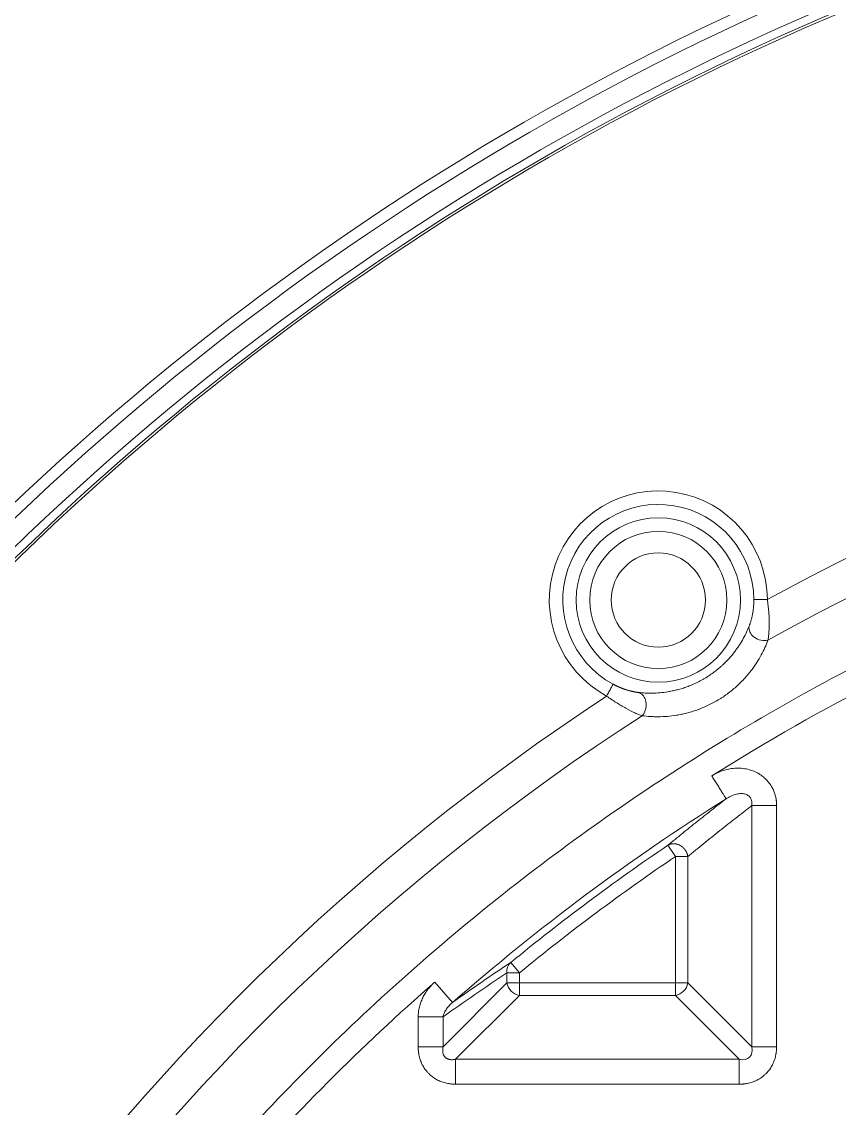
# Model space of a CAD drawing. Header units: millimetres. Extents: x 559 to 1112, y 323 to 643.
# Drawn here: x 650.23 to 680.6, y 543.86 to 584.2 of the extents above; entities that cross this region are included whole.
import ezdxf

# ---------------------------------------------------------------- set-up
doc = ezdxf.new("R2010")
doc.units = ezdxf.units.MM
doc.layers.add('core', color=7, linetype='Continuous', lineweight=20)

msp = doc.modelspace()

# ---------------------------------------------------------------- linework, layer by layer
at = {"layer": 'core', "lineweight": 13}
for p, q in [((677.423, 562.746), (677.925, 562.748)), ((677.345, 555.098), (677.345, 546.143)), ((678.27, 546.143), (678.27, 555.098)), ((674.509, 553.21), (674.228, 553.626)), ((674.509, 553.21), (674.971, 553.21)), ((674.509, 553.21), (674.509, 548.517)), ((674.971, 548.517), (674.971, 553.21)), ((668.714, 548.89), (668.396, 549.279)), ((668.252, 548.89), (668.714, 548.89)), ((668.252, 548.89), (668.252, 548.517)), ((668.714, 548.517), (668.714, 548.89)), ((666.232, 547.791), (665.57, 548.547)), ((665.878, 546.143), (668.252, 548.517)), ((668.714, 548.517), (668.252, 548.517)), ((668.714, 548.055), (668.714, 548.517)), ((674.509, 548.517), (668.714, 548.517)), ((674.971, 548.517), (674.509, 548.517)), ((674.509, 548.517), (674.509, 548.055)), ((674.971, 548.517), (677.345, 546.143)), ((668.714, 548.055), (666.34, 545.681)), ((668.714, 548.055), (674.509, 548.055)), ((676.883, 545.681), (674.509, 548.055)), ((664.954, 547.254), (664.954, 546.143)), ((664.954, 547.254), (665.878, 547.254)), ((665.878, 546.143), (665.878, 547.254)), ((678.27, 546.143), (677.345, 546.143)), ((676.883, 545.681), (666.34, 545.681)), ((666.34, 544.756), (676.883, 544.756))]:
    msp.add_line(p, q, dxfattribs=at)
for radius in [3.051, 2.549, 1.75]:
    msp.add_circle((673.875, 562.732), radius, dxfattribs=at)
for centre, radius, start, end in [((719.145, 493.318), 100.6, 102.90589, 234.03401), ((719.145, 493.318), 100.175, 102.90589, 234.02621), ((719.145, 493.318), 99.403, 102.30628, 234.05643), ((719.145, 493.318), 99.101, 102.30628, 234.08425), ((719.145, 493.318), 99.011, 102.22118, 234.09442), ((719.145, 487.282), 85.99, 102.44405, 118.64382), ((719.145, 487.282), 84.657, 103.18186, 119.11912), ((673.875, 562.732), 4.05, 0.2237, 241.7038), ((673.875, 562.732), 3.548, 0.2237, 241.7038), ((719.145, 487.282), 81.386, 111.93998, 122.1306), ((719.145, 487.282), 85.99, 123.28369, 167.55592), ((719.145, 487.282), 84.657, 122.80837, 166.81814), ((719.145, 487.282), 80.382, 122.1306, 131.16872), ((719.145, 487.282), 80.119, 124.09967, 129.30282), ((719.145, 487.282), 79.617, 124.09967, 129.30282), ((719.145, 487.282), 81.386, 131.16873, 138.83127), ((705.061, 497.342), 47.654, 95.7469, 124.2087)]:
    msp.add_arc(centre, radius, start, end, dxfattribs=at)
for centre, major_axis, ratio, start_param, end_param in [((677.733, 561.627), (-0.47, 0.179), 0.770843, 0.109724, 2.313008), ((668.714, 548.89), (-0.277, 0.42), 0.889007, 0.114547, 1.03955), ((709.587, 487.282), (-74.576, 0), 0.992534, 5.299879, 5.338636), ((668.714, 548.517), (-0.356, 0.356), 0.854588, 0.863645, 2.277948), ((674.509, 548.517), (-0.356, -0.356), 0.854588, 0.863645, 2.277948)]:
    msp.add_ellipse(centre, major_axis=major_axis, ratio=ratio, start_param=start_param, end_param=end_param, dxfattribs=at)
for points in [[(688.407, 563.599), (686.933, 563.005), (684.019, 561.732), (679.766, 559.573), (675.646, 557.171), (671.671, 554.535), (667.856, 551.672), (664.213, 548.594), (660.754, 545.31), (657.492, 541.83), (654.436, 538.168), (651.598, 534.335), (648.986, 530.344), (646.61, 526.209), (644.477, 521.943), (642.595, 517.56), (640.97, 513.076), (640.062, 510.029), (639.652, 508.493)], [(666.232, 547.791), (666.951, 548.305), (667.673, 548.8), (668.396, 549.279)], [(677.345, 546.143), (677.417, 545.808), (677.219, 545.609), (676.883, 545.681)]]:
    msp.add_open_spline(points, degree=3, dxfattribs=at)
for points, knots in [([(677.25, 561.765), (677.261, 561.792), (677.272, 561.822), (677.288, 561.869), (677.293, 561.885), (677.304, 561.919), (677.309, 561.937), (677.325, 561.99), (677.335, 562.027), (677.353, 562.105), (677.362, 562.145), (677.375, 562.208), (677.378, 562.229), (677.386, 562.273), (677.39, 562.295), (677.399, 562.363), (677.405, 562.409), (677.412, 562.48), (677.414, 562.504), (677.418, 562.552), (677.419, 562.576), (677.422, 562.648), (677.423, 562.697), (677.423, 562.746)], [0, 0, 0, 0, 0.125, 0.125, 0.1875, 0.1875, 0.25, 0.25, 0.375, 0.375, 0.5, 0.5, 0.5625, 0.5625, 0.625, 0.625, 0.75, 0.75, 0.8125, 0.8125, 0.875, 0.875, 1, 1, 1, 1]), ([(677.949, 561.239), (677.955, 561.281), (677.962, 561.326), (677.97, 561.4), (677.973, 561.425), (677.977, 561.465), (677.978, 561.478), (677.98, 561.505), (677.981, 561.519), (677.986, 561.588), (677.99, 561.646), (677.994, 561.767), (677.995, 561.83), (677.994, 561.928), (677.994, 561.961), (677.992, 562.028), (677.991, 562.063), (677.987, 562.167), (677.982, 562.238), (677.971, 562.382), (677.964, 562.455), (677.946, 562.6), (677.936, 562.674), (677.925, 562.748)], [0, 0, 0, 0, 0.125, 0.125, 0.1875, 0.1875, 0.21875, 0.21875, 0.25, 0.25, 0.375, 0.375, 0.5, 0.5, 0.5625, 0.5625, 0.625, 0.625, 0.75, 0.75, 0.875, 0.875, 1, 1, 1, 1]), ([(673.14, 559.299), (673.22, 559.29), (673.303, 559.283), (673.43, 559.276), (673.473, 559.275), (673.561, 559.273), (673.605, 559.273), (673.74, 559.275), (673.833, 559.28), (674.025, 559.296), (674.124, 559.308), (674.279, 559.334), (674.332, 559.343), (674.44, 559.366), (674.494, 559.378), (674.605, 559.406), (674.661, 559.421), (674.775, 559.455), (674.833, 559.474), (674.921, 559.505), (674.95, 559.515), (675.01, 559.538), (675.04, 559.55), (675.131, 559.587), (675.192, 559.613), (675.373, 559.698), (675.493, 559.761), (675.643, 559.851), (675.673, 559.869), (675.731, 559.906), (675.76, 559.925), (675.846, 559.983), (675.901, 560.023), (676.008, 560.103), (676.059, 560.144), (676.134, 560.206), (676.17, 560.237), (676.206, 560.269), (676.23, 560.29), (676.242, 560.301), (676.299, 560.354), (676.343, 560.396), (676.427, 560.481), (676.467, 560.523), (676.581, 560.649), (676.65, 560.732), (676.729, 560.836), (676.745, 560.857), (676.775, 560.898), (676.79, 560.919), (676.834, 560.981), (676.862, 561.022), (676.941, 561.144), (676.989, 561.224), (677.076, 561.382), (677.116, 561.46), (677.188, 561.614), (677.221, 561.69), (677.25, 561.765)], [0, 0, 0, 0, 0.0625, 0.0625, 0.09375, 0.09375, 0.125, 0.125, 0.1875, 0.1875, 0.25, 0.25, 0.28125, 0.28125, 0.3125, 0.3125, 0.34375, 0.34375, 0.375, 0.375, 0.390625, 0.390625, 0.40625, 0.40625, 0.4375, 0.4375, 0.5, 0.5, 0.515625, 0.515625, 0.53125, 0.53125, 0.5625, 0.5625, 0.59375, 0.59375, 0.609375, 0.617188, 0.617188, 0.625, 0.625, 0.65625, 0.65625, 0.6875, 0.6875, 0.75, 0.75, 0.765625, 0.765625, 0.78125, 0.78125, 0.8125, 0.8125, 0.875, 0.875, 0.9375, 0.9375, 1, 1, 1, 1]), ([(673.275, 558.435), (673.37, 558.423), (673.467, 558.413), (673.618, 558.404), (673.669, 558.402), (673.772, 558.399), (673.824, 558.398), (673.982, 558.399), (674.091, 558.404), (674.315, 558.422), (674.43, 558.436), (674.579, 558.46), (674.609, 558.465), (674.67, 558.476), (674.701, 558.482), (674.794, 558.502), (674.856, 558.516), (675.045, 558.563), (675.174, 558.602), (675.338, 558.66), (675.371, 558.672), (675.438, 558.697), (675.471, 558.71), (675.572, 558.751), (675.639, 558.781), (675.838, 558.874), (675.969, 558.944), (676.132, 559.041), (676.164, 559.061), (676.228, 559.102), (676.26, 559.122), (676.354, 559.185), (676.414, 559.228), (676.59, 559.36), (676.701, 559.452), (676.856, 559.595), (676.906, 559.643), (677.001, 559.738), (677.046, 559.786), (677.176, 559.929), (677.256, 560.025), (677.366, 560.169), (677.401, 560.217), (677.451, 560.289), (677.468, 560.313), (677.5, 560.361), (677.515, 560.385), (677.592, 560.504), (677.647, 560.598), (677.748, 560.784), (677.794, 560.876), (677.878, 561.059), (677.915, 561.15), (677.949, 561.239)], [0, 0, 0, 0, 0.0625, 0.0625, 0.09375, 0.09375, 0.125, 0.125, 0.1875, 0.1875, 0.25, 0.25, 0.265625, 0.265625, 0.28125, 0.28125, 0.3125, 0.3125, 0.375, 0.375, 0.390625, 0.390625, 0.40625, 0.40625, 0.4375, 0.4375, 0.5, 0.5, 0.515625, 0.515625, 0.53125, 0.53125, 0.5625, 0.5625, 0.625, 0.625, 0.65625, 0.65625, 0.6875, 0.6875, 0.75, 0.75, 0.78125, 0.78125, 0.796875, 0.796875, 0.8125, 0.8125, 0.875, 0.875, 0.9375, 0.9375, 1, 1, 1, 1]), ([(672.193, 559.608), (672.192, 559.606), (672.187, 559.596), (672.171, 559.566), (672.147, 559.522), (672.117, 559.467), (672.081, 559.398), (672.043, 559.328), (672.001, 559.25), (671.97, 559.194), (671.956, 559.166)], [0, 0, 0, 0, 0.125001, 0.250001, 0.375002, 0.500002, 0.625003, 0.750003, 0.875004, 1, 1, 1, 1]), ([(672.193, 559.608), (672.198, 559.605), (672.208, 559.6), (672.223, 559.592), (672.237, 559.585), (672.252, 559.577), (672.267, 559.57), (672.281, 559.562), (672.296, 559.555), (672.311, 559.548), (672.325, 559.541), (672.34, 559.534), (672.355, 559.527), (672.37, 559.52), (672.385, 559.514), (672.399, 559.507), (672.414, 559.501), (672.429, 559.494), (672.444, 559.488), (672.458, 559.482), (672.473, 559.476), (672.488, 559.47), (672.503, 559.464), (672.518, 559.458), (672.532, 559.453), (672.547, 559.447), (672.562, 559.442), (672.577, 559.436), (672.592, 559.431), (672.606, 559.426), (672.621, 559.421), (672.636, 559.416), (672.651, 559.411), (672.665, 559.406), (672.68, 559.401), (672.695, 559.396), (672.715, 559.39), (672.74, 559.383), (672.77, 559.374), (672.8, 559.366), (672.829, 559.358), (672.858, 559.351), (672.886, 559.344), (672.914, 559.338), (672.941, 559.332), (672.967, 559.327), (672.994, 559.321), (673.019, 559.317), (673.045, 559.313), (673.069, 559.309), (673.093, 559.305), (673.117, 559.302), (673.132, 559.3), (673.14, 559.299)], [0, 0, 0, 0, 0.014115, 0.028206, 0.042277, 0.05633, 0.070367, 0.084393, 0.09841, 0.11242, 0.126428, 0.140436, 0.154446, 0.168463, 0.182488, 0.196525, 0.210577, 0.224647, 0.238737, 0.252852, 0.266992, 0.281163, 0.295365, 0.309603, 0.32388, 0.338197, 0.352557, 0.366965, 0.381421, 0.39593, 0.410493, 0.425114, 0.439795, 0.454538, 0.469347, 0.484223, 0.49917, 0.530333, 0.561411, 0.592427, 0.623403, 0.65436, 0.685321, 0.716308, 0.747344, 0.778451, 0.80965, 0.840964, 0.872414, 0.904022, 0.935809, 0.967795, 1, 1, 1, 1]), ([(671.956, 559.166), (672.012, 559.125), (672.129, 559.043), (672.311, 558.925), (672.493, 558.814), (672.73, 558.676), (672.953, 558.559), (673.151, 558.476), (673.236, 558.447), (673.275, 558.435)], [0, 0, 0, 0, 0.124986, 0.249972, 0.374959, 0.499945, 0.749918, 0.874904, 1, 1, 1, 1]), ([(673.14, 559.299), (673.174, 559.29), (673.207, 559.274), (673.268, 559.231), (673.296, 559.204), (673.345, 559.141), (673.366, 559.105), (673.398, 559.025), (673.41, 558.983), (673.424, 558.894), (673.426, 558.848), (673.42, 558.756), (673.412, 558.71), (673.388, 558.621), (673.37, 558.579), (673.328, 558.501), (673.303, 558.466), (673.275, 558.435)], [0, 0, 0, 0, 0.125, 0.125, 0.25, 0.25, 0.375, 0.375, 0.5, 0.5, 0.625, 0.625, 0.75, 0.75, 0.875, 0.875, 1, 1, 1, 1]), ([(678.27, 555.098), (678.27, 555.104), (678.27, 555.118), (678.269, 555.139), (678.269, 555.162), (678.267, 555.185), (678.266, 555.21), (678.264, 555.236), (678.261, 555.263), (678.257, 555.302), (678.249, 555.353), (678.237, 555.414), (678.222, 555.474), (678.204, 555.536), (678.181, 555.601), (678.153, 555.67), (678.118, 555.741), (678.06, 555.846), (677.971, 555.973), (677.867, 556.087), (677.772, 556.17), (677.692, 556.231), (677.606, 556.286), (677.516, 556.335), (677.403, 556.387), (677.238, 556.443), (677.004, 556.488), (676.74, 556.494), (676.494, 556.462), (676.32, 556.416), (676.187, 556.37), (676.097, 556.331), (676.021, 556.295), (675.972, 556.269), (675.929, 556.245), (675.892, 556.223), (675.87, 556.209), (675.86, 556.203)], [0, 0, 0, 0, 0.006153, 0.012672, 0.019557, 0.026807, 0.034421, 0.0424, 0.050742, 0.059449, 0.078547, 0.097618, 0.11667, 0.136004, 0.157036, 0.179762, 0.204176, 0.23027, 0.289565, 0.346777, 0.372015, 0.405968, 0.439135, 0.465947, 0.499845, 0.553173, 0.625913, 0.71858, 0.794979, 0.853746, 0.883314, 0.924869, 0.943797, 0.960765, 0.975782, 0.988857, 1, 1, 1, 1]), ([(675.86, 556.203), (675.889, 556.157), (675.951, 556.059), (676.047, 555.905), (676.142, 555.754), (676.228, 555.617), (676.299, 555.504), (676.369, 555.392), (676.391, 555.357), (676.394, 555.352)], [0, 0, 0, 0, 0.117728, 0.243767, 0.369806, 0.495845, 0.621883, 0.747922, 1, 1, 1, 1]), ([(676.394, 555.352), (676.448, 555.388), (676.562, 555.453), (676.741, 555.519), (676.887, 555.546), (676.997, 555.546), (677.075, 555.536), (677.146, 555.514), (677.228, 555.469), (677.307, 555.388), (677.357, 555.257), (677.356, 555.153), (677.345, 555.098)], [0, 0, 0, 0, 0.125, 0.25, 0.375, 0.4375, 0.5, 0.5625, 0.625, 0.75, 0.875, 1, 1, 1, 1]), ([(674.228, 553.626), (674.273, 553.663), (674.363, 553.737), (674.543, 553.884), (674.768, 554.067), (675.038, 554.286), (675.309, 554.502), (675.58, 554.717), (675.851, 554.93), (676.077, 555.107), (676.258, 555.247), (676.349, 555.317), (676.394, 555.352)], [0, 0, 0, 0, 0.0625, 0.125, 0.25, 0.375, 0.5, 0.625, 0.75, 0.875, 0.9375, 1, 1, 1, 1]), ([(677.345, 555.098), (677.296, 555.06), (677.197, 554.983), (676.998, 554.83), (676.75, 554.638), (676.453, 554.405), (676.156, 554.17), (675.86, 553.933), (675.563, 553.694), (675.317, 553.493), (675.119, 553.332), (675.021, 553.25), (674.971, 553.21)], [0, 0, 0, 0, 0.0625, 0.125, 0.25, 0.375, 0.5, 0.625, 0.75, 0.875, 0.9375, 1, 1, 1, 1]), ([(677.345, 555.098), (677.382, 555.098), (677.458, 555.098), (677.597, 555.098), (677.718, 555.098), (677.852, 555.098), (677.994, 555.098), (678.135, 555.098), (678.226, 555.098), (678.27, 555.098)], [0, 0, 0, 0, 0.252078, 0.378117, 0.504156, 0.630194, 0.756233, 0.882272, 1, 1, 1, 1]), ([(674.971, 553.21), (674.971, 553.213), (674.97, 553.22), (674.968, 553.23), (674.966, 553.24), (674.964, 553.25), (674.962, 553.26), (674.96, 553.27), (674.957, 553.28), (674.954, 553.29), (674.951, 553.299), (674.948, 553.309), (674.945, 553.318), (674.941, 553.328), (674.938, 553.337), (674.934, 553.346), (674.93, 553.355), (674.926, 553.364), (674.922, 553.373), (674.917, 553.382), (674.913, 553.39), (674.908, 553.399), (674.903, 553.407), (674.898, 553.416), (674.893, 553.424), (674.888, 553.432), (674.883, 553.44), (674.877, 553.448), (674.872, 553.456), (674.866, 553.464), (674.86, 553.471), (674.854, 553.479), (674.848, 553.486), (674.842, 553.494), (674.835, 553.501), (674.829, 553.508), (674.822, 553.515), (674.816, 553.522), (674.809, 553.529), (674.802, 553.535), (674.795, 553.542), (674.788, 553.548), (674.781, 553.555), (674.773, 553.561), (674.766, 553.567), (674.759, 553.573), (674.751, 553.579), (674.743, 553.585), (674.735, 553.59), (674.727, 553.596), (674.719, 553.601), (674.711, 553.606), (674.703, 553.611), (674.694, 553.616), (674.675, 553.627), (674.644, 553.642), (674.601, 553.66), (674.556, 553.673), (674.52, 553.68), (674.494, 553.683), (674.479, 553.685), (674.464, 553.685), (674.448, 553.686), (674.432, 553.686), (674.415, 553.685), (674.399, 553.684), (674.382, 553.682), (674.365, 553.679), (674.348, 553.675), (674.33, 553.671), (674.313, 553.666), (674.296, 553.66), (674.278, 553.653), (674.261, 553.645), (674.244, 553.636), (674.233, 553.629), (674.228, 553.626)], [0, 0, 0, 0, 0.010288, 0.020514, 0.03068, 0.040786, 0.050835, 0.060828, 0.070765, 0.080649, 0.09048, 0.100261, 0.109993, 0.119678, 0.129317, 0.138912, 0.148465, 0.157978, 0.167452, 0.176889, 0.186292, 0.195661, 0.205, 0.21431, 0.223593, 0.232852, 0.242088, 0.251303, 0.260499, 0.269679, 0.278845, 0.287999, 0.297142, 0.306278, 0.315408, 0.324535, 0.33366, 0.342786, 0.351916, 0.36105, 0.370191, 0.379342, 0.388505, 0.397681, 0.406873, 0.416082, 0.425312, 0.434563, 0.443837, 0.453138, 0.462466, 0.471824, 0.481213, 0.490635, 0.500093, 0.545132, 0.591055, 0.638011, 0.686125, 0.701379, 0.717019, 0.73305, 0.749476, 0.766303, 0.783532, 0.801168, 0.819213, 0.837668, 0.856533, 0.87581, 0.895497, 0.915593, 0.936095, 0.957, 0.978303, 1, 1, 1, 1]), ([(664.954, 547.254), (664.954, 547.316), (664.958, 547.378), (664.969, 547.47), (664.974, 547.501), (664.985, 547.562), (664.991, 547.592), (665.013, 547.682), (665.031, 547.74), (665.072, 547.855), (665.12, 547.967), (665.179, 548.075), (665.229, 548.154), (665.246, 548.18), (665.281, 548.23), (665.299, 548.255), (665.355, 548.328), (665.435, 548.421), (665.524, 548.507), (665.57, 548.547)], [0, 0, 0, 0, 0.125, 0.125, 0.1875, 0.1875, 0.25, 0.25, 0.375, 0.375, 0.5, 0.625, 0.625, 0.6875, 0.6875, 0.75, 0.75, 0.875, 1, 1, 1, 1]), ([(666.232, 547.791), (666.19, 547.757), (666.151, 547.721), (666.096, 547.662), (666.078, 547.642), (666.044, 547.6), (666.027, 547.578), (665.981, 547.511), (665.953, 547.465), (665.918, 547.389), (665.908, 547.363), (665.89, 547.31), (665.883, 547.283), (665.878, 547.254)], [0, 0, 0, 0, 0.25, 0.25, 0.375, 0.375, 0.5, 0.5, 0.75, 0.75, 0.875, 0.875, 1, 1, 1, 1]), ([(664.954, 546.143), (664.954, 546.135), (664.954, 546.119), (664.955, 546.095), (664.957, 546.07), (664.958, 546.044), (664.96, 546.018), (664.963, 545.991), (664.966, 545.964), (664.97, 545.935), (664.974, 545.907), (664.978, 545.877), (664.988, 545.827), (665.003, 545.756), (665.029, 545.667), (665.056, 545.594), (665.082, 545.532), (665.108, 545.478), (665.14, 545.418), (665.18, 545.354), (665.229, 545.284), (665.288, 545.212), (665.373, 545.122), (665.488, 545.024), (665.636, 544.928), (665.769, 544.866), (665.88, 544.826), (665.967, 544.802), (666.039, 544.786), (666.097, 544.777), (666.139, 544.771), (666.18, 544.766), (666.221, 544.762), (666.261, 544.759), (666.301, 544.757), (666.327, 544.757), (666.34, 544.756)], [0, 0, 0, 0, 0.010702, 0.021743, 0.033118, 0.044825, 0.056858, 0.069216, 0.081895, 0.094892, 0.108205, 0.12183, 0.135767, 0.178468, 0.220642, 0.262374, 0.285606, 0.312731, 0.343709, 0.378508, 0.417115, 0.459539, 0.505823, 0.586417, 0.66635, 0.746072, 0.786679, 0.827721, 0.869272, 0.888666, 0.907818, 0.926731, 0.945405, 0.963842, 0.98204, 1, 1, 1, 1]), ([(676.883, 544.756), (676.891, 544.757), (676.907, 544.757), (676.931, 544.758), (676.956, 544.759), (676.982, 544.761), (677.008, 544.763), (677.035, 544.766), (677.062, 544.769), (677.091, 544.772), (677.12, 544.776), (677.149, 544.781), (677.2, 544.79), (677.27, 544.806), (677.359, 544.832), (677.432, 544.859), (677.494, 544.885), (677.548, 544.911), (677.608, 544.943), (677.673, 544.983), (677.742, 545.032), (677.814, 545.091), (677.904, 545.176), (678.002, 545.291), (678.098, 545.439), (678.16, 545.571), (678.2, 545.683), (678.224, 545.769), (678.24, 545.842), (678.25, 545.9), (678.256, 545.941), (678.26, 545.982), (678.264, 546.023), (678.267, 546.063), (678.269, 546.103), (678.269, 546.13), (678.27, 546.143)], [0, 0, 0, 0, 0.010702, 0.021743, 0.033118, 0.044825, 0.056858, 0.069216, 0.081895, 0.094892, 0.108205, 0.12183, 0.135767, 0.178468, 0.220642, 0.262374, 0.285606, 0.312731, 0.343709, 0.378508, 0.417115, 0.459539, 0.505823, 0.586417, 0.66635, 0.746072, 0.786679, 0.827721, 0.869272, 0.888666, 0.907818, 0.926731, 0.945405, 0.963842, 0.98204, 1, 1, 1, 1]), ([(676.883, 545.681), (676.883, 545.594), (676.883, 545.429), (676.883, 545.176), (676.883, 545.113), (676.883, 545.022), (676.883, 544.995), (676.883, 544.899), (676.883, 544.827), (676.883, 544.756)], [0, 0, 0, 0, 0.569189, 0.569189, 0.744793, 0.744793, 0.815894, 0.815894, 1, 1, 1, 1])]:
    msp.add_open_spline(points, degree=3, knots=knots, dxfattribs=at)
for points, weights in [([(665.878, 546.143), (665.714, 546.143), (665.368, 546.143), (664.954, 546.143)], [1.00000022466, 0.890066946665, 0.890066871778, 0.999999999999]), ([(666.34, 545.681), (666.005, 545.609), (665.807, 545.808), (665.878, 546.143)], [1.00000000013, 1.00000000009, 1.00000000009, 1.00000000013]), ([(666.34, 544.756), (666.34, 545.171), (666.34, 545.517), (666.34, 545.681)], [0.999999999998, 0.890066946595, 0.890066946509, 0.999999999742])]:
    msp.add_rational_spline(points, weights, degree=3, dxfattribs=at)

doc.saveas('drawing.dxf')
